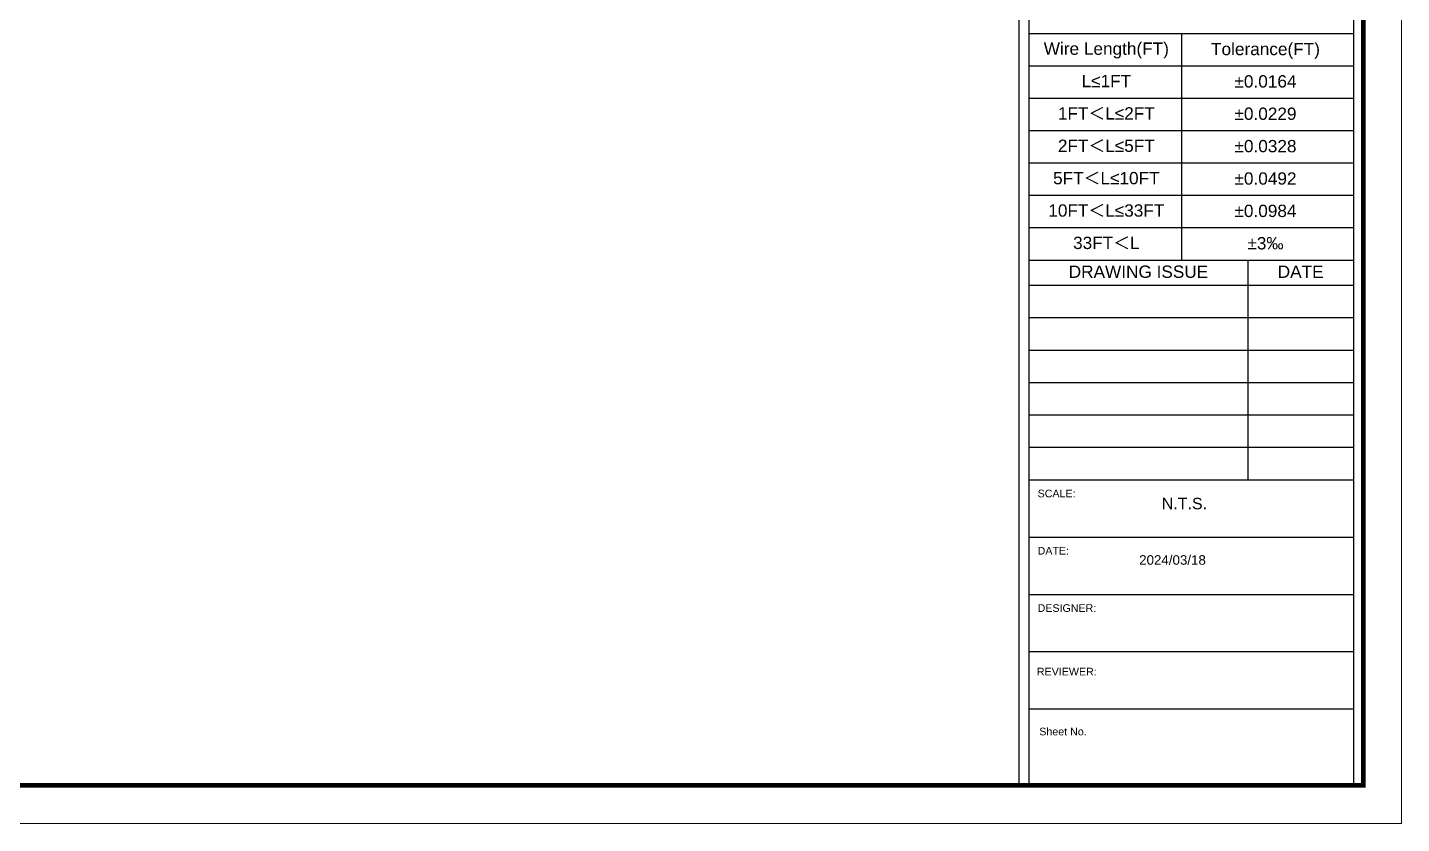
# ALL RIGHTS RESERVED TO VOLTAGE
# Model space of a CAD drawing. Header units: millimetres. Extents: x 5106 to 6716, y 1990 to 3063.
# Drawn here: x 5911 to 6716, y 1990 to 2456 of the extents above; entities that cross this region are included whole.
import ezdxf
from ezdxf.enums import TextEntityAlignment as Align

# ---------------------------------------------------------------- set-up
doc = ezdxf.new("R2010")
doc.units = ezdxf.units.MM
doc.layers.get('DEFPOINTS').update_dxf_attribs({"lineweight": 0})
doc.layers.add('TB-FRAME', color=7, linetype='Continuous')
doc.styles.add('Arial', font='arial.ttf', dxfattribs={"height": 1.05})
doc.styles.add('Arial_4', font='arial.ttf', dxfattribs={"height": 1.25})
doc.styles.add('CALIBRI', font='calibri.ttf', dxfattribs={"height": 0.125})
doc.styles.get("Standard").update_dxf_attribs({"font": 'arial.ttf'})

# ---------------------------------------------------------------- blocks, each defined once
blk = doc.blocks.new('Frame1')
at = {"color": 0}
for p, q in [((6491.65, 3041.02), (6491.65, 2012.37)), ((6497.42, 3035.25), (6497.42, 2012.37)), ((6687.65, 3035.25), (6687.65, 2012.37)), ((6687.65, 2452.48), (6497.42, 2452.48)), ((6687.65, 2433.52), (6497.42, 2433.52)), ((6687.65, 2414.57), (6497.42, 2414.57)), ((6687.65, 2395.61), (6497.42, 2395.61)), ((6687.65, 2395.61), (6497.42, 2395.61)), ((6687.65, 2376.65), (6497.42, 2376.65)), ((6687.65, 2357.69), (6497.42, 2357.69)), ((6687.65, 2338.74), (6497.42, 2338.74)), ((6687.61, 2319.78), (6497.38, 2319.78)), ((6687.65, 2319.78), (6497.42, 2319.78)), ((6625.72, 2319.78), (6625.72, 2191.27)), ((6687.65, 2305.01), (6497.42, 2305.01)), ((6687.65, 2286.05), (6497.42, 2286.05)), ((6687.65, 2267.09), (6497.42, 2267.09)), ((6687.65, 2248.14), (6497.42, 2248.14)), ((6687.65, 2229.18), (6497.42, 2229.18)), ((6687.65, 2210.22), (6497.42, 2210.22)), ((6497.42, 2191.27), (6687.65, 2191.27)), ((6497.42, 2191.27), (6687.81, 2191.27)), ((6497.42, 2157.72), (6687.65, 2157.72)), ((6497.42, 2124.18), (6687.65, 2124.18)), ((6497.42, 2090.64), (6687.65, 2090.64)), ((6497.42, 2057.09), (6687.65, 2057.09))]:
    blk.add_line(p, q, dxfattribs=at)
blk.add_lwpolyline([(6587.1, 2319.78), (6587.1, 2452.48)])
at = {"layer": 'DEFPOINTS', "color": 4, "linetype": 'Continuous', "flags": 128}
blk.add_lwpolyline([(5105.71, 1990.01), (5105.71, 3063.38), (6715.78, 3063.38), (6715.78, 1990.01)], close=True, dxfattribs=at)
at = {"layer": 'TB-FRAME', "const_width": 2.68}
blk.add_lwpolyline([(5172.8, 3041.02), (6693.41, 3041.02), (6693.41, 2012.37), (5172.8, 2012.37)], close=True, dxfattribs=at)
blk.add_text('Sheet No.', height=4.472).set_placement((6503.55, 2041.63))
at = {"color": 0, "attachment_point": 2, "line_spacing_factor": 0.941778, "style": 'Arial_4'}
for s, insert, char_height, width in [('Wire Length(FT)', (6542.83, 2447.37), 7.2118, 186.9886), ('Tolerance(FT)', (6636.08, 2447.15), 7.2118, 186.9886), ('L≤1FT', (6542.83, 2428.41), 7.212, 186.9886), ('±0.0164', (6636.08, 2428.2), 7.212, 186.9886), ('1FT{\\fSimSun|b0|i0|c134|p2;＜}L≤2FT', (6542.83, 2409.46), 7.2118, 186.9886), ('±0.0229', (6636.08, 2409.24), 7.212, 186.9886), ('2FT{\\fSimSun|b0|i0|c134|p2;＜}L≤5FT', (6542.83, 2390.5), 7.2118, 186.9886), ('±0.0328', (6636.08, 2390.28), 7.212, 186.9886), ('5FT{\\fSimSun|b0|i0|c134|p2;＜}L≤10FT', (6542.83, 2371.54), 7.2118, 186.9886), ('±0.0492', (6636.08, 2371.32), 7.212, 186.9886), ('10FT{\\fSimSun|b0|i0|c134|p2;＜}L≤33FT', (6542.83, 2352.58), 7.2118, 186.9886), ('±0.0984', (6636.08, 2352.37), 7.212, 186.9886), ('33FT{\\fSimSun|b0|i0|c134|p2;＜}L', (6542.83, 2333.63), 7.2118, 186.9886), ('±3‰', (6636.08, 2333.41), 7.212, 186.9886), ('DRAWING ISSUE', (6561.66, 2316.74), 7.2118, 186.9886), ('DATE', (6656.68, 2316.74), 7.212, 32.051)]:
    blk.add_mtext(s, dxfattribs=dict(at, insert=insert, char_height=char_height, width=width))
at = {"color": 0, "attachment_point": 1, "style": 'Arial'}
for s, insert, char_height, width in [('SCALE:', (6502.58, 2185.49), 4.472, 45.7522), ('N.T.S.', (6575.3, 2180.73), 6.709, 101.99), ('DATE:', (6502.58, 2151.95), 4.472, 45.7522), ('DESIGNER:', (6502.58, 2118.4), 4.472, 45.7522), ('REVIEWER:', (6502.15, 2081.2), 4.472, 68.0834)]:
    blk.add_mtext(s, dxfattribs=dict(at, insert=insert, char_height=char_height, width=width))
at = {"insert": (6562.07, 2147.13), "char_height": 5.59, "width": 38.447, "attachment_point": 1}
blk.add_mtext('2024/03/18', dxfattribs=at)
at = {"style": 'CALIBRI'}
for tag, height, p in [('DESIGNER', 5.59, (6559.3, 2118.55)), ('REVIEWER', 5.59, (6559.3, 2085.01)), ('PAGE', 11.63, (6561.3, 2048.73))]:
    blk.add_attdef(tag, text='', height=height, dxfattribs=at).set_placement(p, align=Align.TOP_LEFT)

msp = doc.modelspace()

# ---------------------------------------------------------------- block references
msp.add_blockref('Frame1', (0, 0))

doc.saveas('drawing.dxf')
